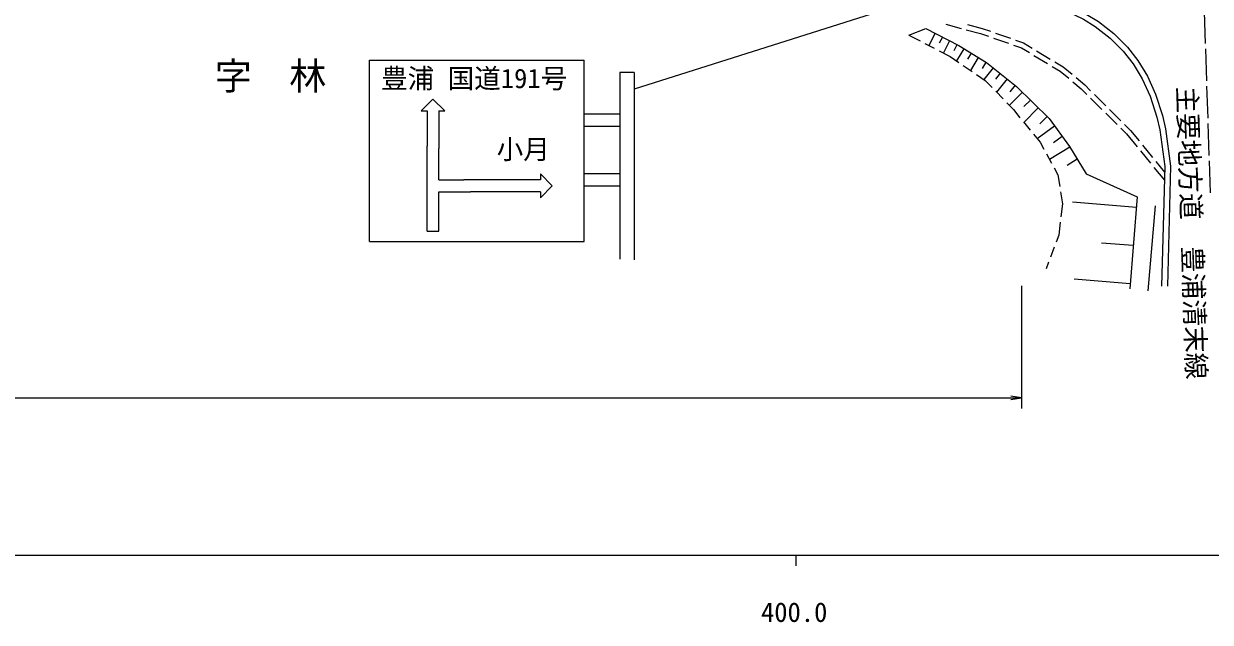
# Model space of a CAD drawing. Units: millimetres, scale not verified. Extents: x 40000 to 680000, y 20000 to 380000.
# Drawn here: x 395473 to 506930, y 198715 to 254905 of the extents above; entities that cross this region are included whole.
import ezdxf
from ezdxf.enums import TextEntityAlignment as Align

# ---------------------------------------------------------------- set-up
doc = ezdxf.new("R2010")
doc.units = ezdxf.units.MM
doc.header["$LTSCALE"] = 1000
for name, color, linetype, lineweight in [('M-BMK-HTXT', 7, 'Continuous', 13), ('M-STR-HTXT', 7, 'Continuous', 13), ('M-STR-STRC', 7, 'Continuous', 25), ('M-TTL-BAND', 7, 'Continuous', 25), ('M-WORK', 1, 'Continuous', 13)]:
    doc.layers.add(name, color=color, linetype=linetype, lineweight=lineweight)
doc.styles.add('ＭＳ ゴシック', font='')
doc.styles.get('ＭＳ ゴシック').set_extended_font_data('MS Gothic')

# ---------------------------------------------------------------- blocks, each defined once
blk = doc.blocks.new('open_arrow')
at = {"color": 0, "linetype": 'Continuous', "lineweight": -2}
blk.add_lwpolyline([(7.5, 1.25), (0, 0), (7.5, -1.25)], dxfattribs=at)

msp = doc.modelspace()

# ---------------------------------------------------------------- linework, layer by layer
at = {"layer": 'M-STR-HTXT'}
for p, q in [((506359, 256034), (506458, 253036)), ((506475, 252536), (506574, 249538)), ((506590, 249038), (506690, 246040)), ((506706, 245540), (506806, 242542)), ((506822, 242042), (506922, 239043)), ((489183, 230288), (489183, 218779)), ((267661, 219779), (489183, 219779))]:
    msp.add_line(p, q, dxfattribs=at)
at = {"layer": 'M-STR-STRC'}
for p, q in [((482451, 258147), (452811, 248777)), ((427960, 234449), (427960, 251480)), ((427960, 251480), (448107, 251480)), ((448107, 234449), (448107, 251480)), ((452811, 250325), (451467, 250325)), ((451467, 250325), (451467, 232816)), ((452811, 250325), (452811, 232736)), ((433917, 247836), (432797, 246716)), ((435037, 246716), (433917, 247836)), ((432797, 246716), (433357, 246716)), ((433357, 246716), (433356, 243400)), ((434477, 246716), (434477, 243201)), ((434477, 246716), (435037, 246716)), ((451467, 246405), (448107, 246405)), ((448107, 245285), (451467, 245285)), ((433366, 235417), (433356, 243400)), ((434477, 240254), (434477, 243201)), ((445125, 239694), (444005, 240814)), ((444005, 240814), (444005, 240254)), ((451467, 240805), (448107, 240805)), ((434477, 240254), (436808, 240254)), ((444005, 240254), (436808, 240254)), ((444005, 238574), (445125, 239694)), ((448107, 239685), (451467, 239685)), ((434477, 235418), (434477, 239134)), ((434477, 239134), (437450, 239134)), ((444005, 239134), (437450, 239134)), ((444005, 239134), (444005, 238574)), ((433366, 235417), (434477, 235418)), ((427960, 234449), (448107, 234449))]:
    msp.add_line(p, q, dxfattribs=at)
at = {"layer": 'M-TTL-BAND'}
for p, q in [((40000, 205000), (579000, 205000)), ((468000, 205000), (468000, 204000))]:
    msp.add_line(p, q, dxfattribs=at)
at = {"layer": 'M-WORK'}
for p, q in [((482080, 254855), (483530, 254470)), ((484013, 254342), (485357, 253986)), ((484137, 254827), (485504, 254465)), ((485504, 254465), (486271, 254197)), ((478629, 253835), (479673, 253295)), ((480117, 253065), (481005, 252605)), ((481087, 254005), (480494, 252870)), ((481768, 253649), (481471, 253082)), ((482449, 253293), (481858, 252164)), ((485357, 253986), (486090, 253730)), ((486562, 253565), (487978, 253071)), ((486743, 254032), (488159, 253537)), ((488631, 253372), (489397, 253104)), ((489397, 253104), (490192, 252625)), ((481449, 252376), (482493, 251835)), ((483126, 252939), (482831, 252374)), ((483786, 252553), (483099, 251423)), ((484464, 252141), (484121, 251576)), ((488450, 252906), (489183, 252650)), ((489183, 252650), (489939, 252193)), ((490367, 251935), (491651, 251159)), ((490620, 252366), (491904, 251591)), ((482493, 251835), (483320, 251272)), ((483734, 250991), (484560, 250428)), ((485142, 251730), (484413, 250529)), ((485862, 251292), (485498, 250692)), ((492079, 250901), (492835, 250445)), ((492332, 251333), (493127, 250853)), ((493127, 250853), (493944, 250169)), ((484973, 250147), (485800, 249584)), ((486528, 250776), (485660, 249679)), ((487186, 250255), (486752, 249707)), ((487844, 249734), (486856, 248486)), ((492835, 250445), (493629, 249780)), ((494327, 249848), (495144, 249164)), ((485800, 249584), (486427, 248933)), ((486773, 248572), (487466, 247851)), ((488594, 249141), (488099, 248517)), ((494013, 249459), (494806, 248794)), ((494806, 248794), (495340, 248263)), ((495144, 249164), (495695, 248616)), ((487813, 247491), (488439, 246840)), ((489285, 248484), (488053, 247241)), ((490031, 247744), (489414, 247123)), ((495695, 247911), (496758, 246853)), ((496049, 248264), (497113, 247206)), ((488439, 246840), (489056, 246084)), ((490776, 247004), (489420, 245638)), ((497113, 246500), (498177, 245443)), ((497467, 246853), (498531, 245796)), ((489372, 245697), (490004, 244922)), ((492311, 245286), (490681, 244093)), ((491596, 246191), (490918, 245507)), ((498885, 245443), (499436, 244895)), ((490320, 244535), (490937, 243779)), ((493027, 244308), (492212, 243712)), ((498531, 245090), (499065, 244559)), ((499065, 244559), (500050, 243354)), ((499436, 244895), (500246, 243904)), ((490937, 243779), (491298, 243124)), ((493739, 243328), (491825, 242169)), ((500562, 243517), (501512, 242356)), ((491540, 242686), (492023, 241811)), ((494434, 242180), (493477, 241600)), ((500367, 242967), (501316, 241805)), ((501828, 241969), (502638, 240978)), ((492264, 241373), (492626, 240718)), ((501632, 241418), (502617, 240213)), ((492626, 240718), (492798, 239611)), ((492875, 239117), (493048, 238009)), ((493048, 238009), (492901, 236780)), ((499985, 237663), (494003, 238150)), ((501755, 237816), (501075, 229841)), ((492842, 236283), (492696, 235054)), ((492696, 235054), (492451, 234406)), ((499694, 234074), (496703, 234317)), ((492275, 233938), (491921, 233003)), ((491744, 232535), (491500, 231888)), ((499402, 230485), (494147, 230912))]:
    msp.add_line(p, q, dxfattribs=at)
for points in [[(481133, 258737), (491992, 257142), (493587, 256626), (495276, 255805), (496425, 255101), (497879, 253976), (499146, 252709), (500131, 251466), (501022, 249988), (501796, 248300), (502430, 246283), (502734, 245040), (503204, 241545), (502899, 230263)], [(481053, 258193), (491867, 256605), (493381, 256115), (495012, 255322), (496112, 254648), (497515, 253562), (498735, 252343), (499678, 251152), (500535, 249731), (501282, 248102), (501900, 246135), (502193, 244937), (502653, 241516), (502349, 230278)], [(478629, 253835), (480201, 254468), (483297, 252850), (485924, 251255), (488738, 249027), (491787, 246001), (493710, 243374), (495258, 240818), (500066, 238660), (499363, 230005)]]:
    msp.add_lwpolyline(points, dxfattribs=at)

# ---------------------------------------------------------------- block references
at = {"layer": 'M-STR-HTXT', "xscale": 133, "yscale": 133, "rotation": 180}
msp.add_blockref('open_arrow', (489183, 219779), dxfattribs=at)

# ---------------------------------------------------------------- texts
at = {"layer": 'M-BMK-HTXT', "style": 'ＭＳ ゴシック'}
msp.add_text('字\u3000林', height=2566, dxfattribs=at).set_placement((418659, 249994), align=Align.MIDDLE_CENTER)
msp.add_text('主要地方道\u3000豊浦清末線', height=1833, rotation=271.898, dxfattribs=at).set_placement((505199, 235271), align=Align.MIDDLE_CENTER)
at = {"layer": 'M-STR-STRC', "style": 'ＭＳ ゴシック'}
msp.add_text('豊浦 国道191号', height=1833, dxfattribs=at).set_placement((429039, 248307), align=Align.BOTTOM_LEFT)
msp.add_text('小月', height=1833, dxfattribs=at).set_placement((444895, 241651), align=Align.BOTTOM_RIGHT)
at = {"layer": 'M-TTL-BAND', "style": 'ＭＳ ゴシック'}
msp.add_text('400.0', height=1833, dxfattribs=at).set_placement((467844, 198195), align=Align.BOTTOM_CENTER)

doc.saveas('drawing.dxf')
